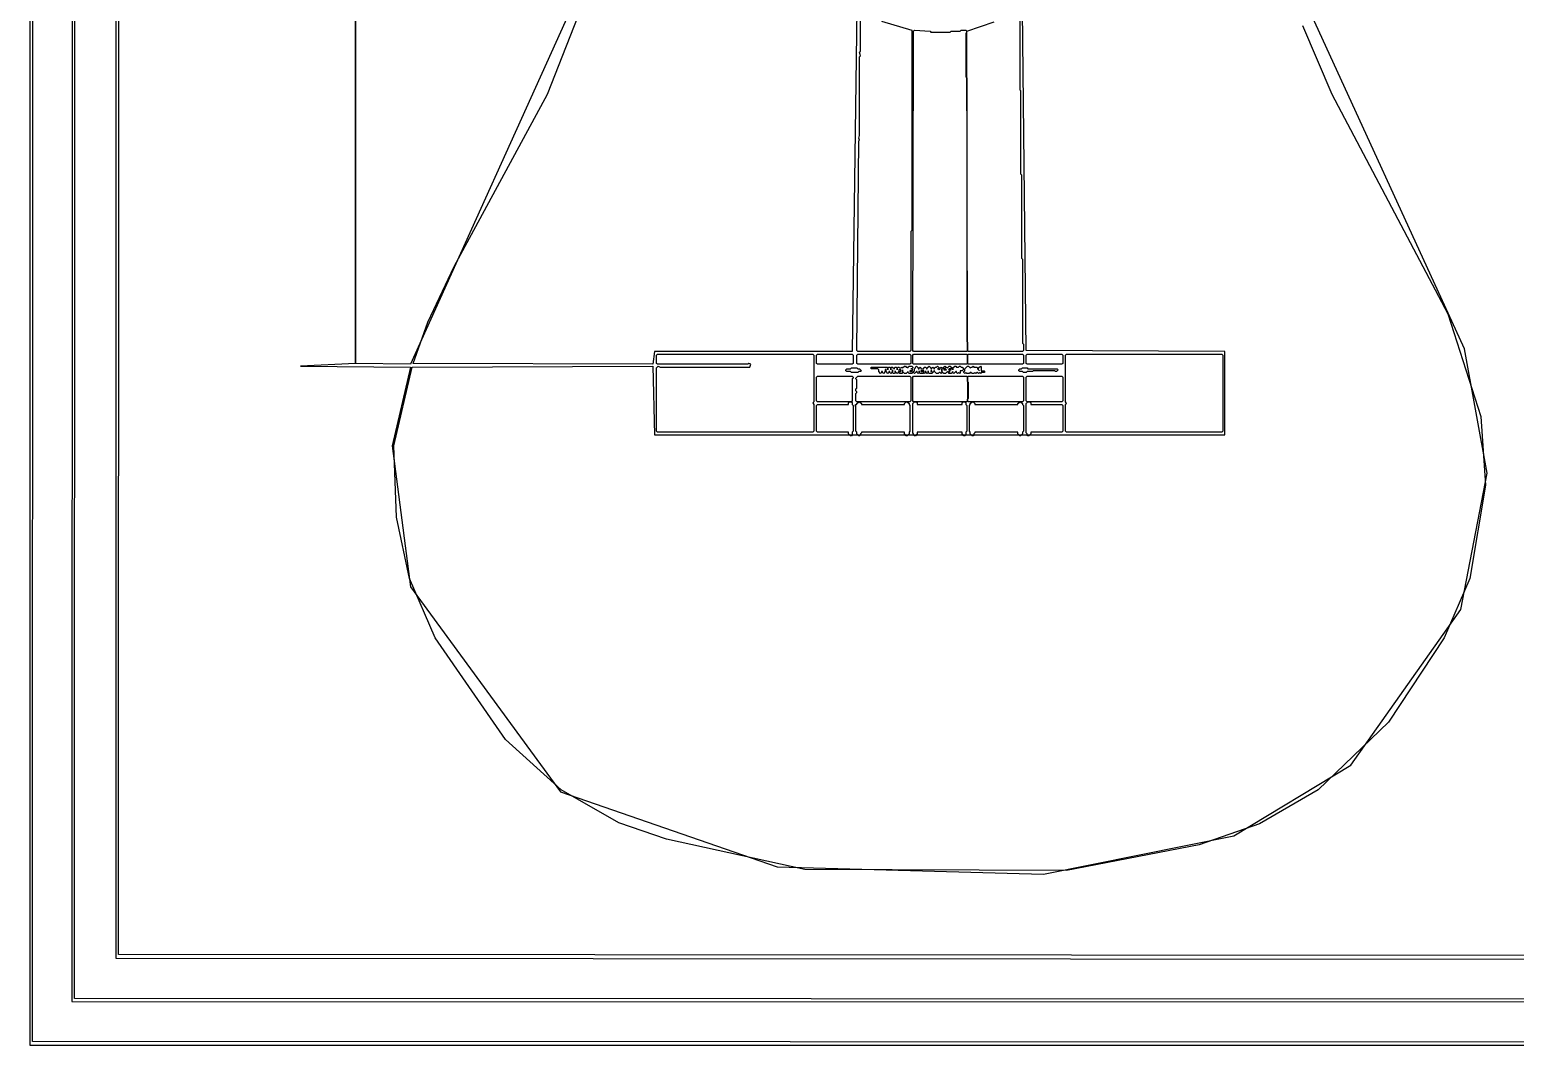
# Model space of a CAD drawing. Extents: x 17 to 323, y -435 to -5.
# Drawn here: x 16.9 to 179.3, y -434.9 to -324 of the extents above; entities that cross this region are included whole.
import ezdxf

# ---------------------------------------------------------------- set-up
doc = ezdxf.new("R2010")
doc.units = 0

msp = doc.modelspace()

# ---------------------------------------------------------------- linework, layer by layer
at = {"layer": 'CONTOURS'}
for p, q in [((17, -4.7), (16.9, -434.9)), ((17.2, -434.5), (17.3, -5)), ((21.6, -9.4), (21.5, -430.1)), ((21.8, -429.8), (21.9, -9.7)), ((26.4, -14.2), (26.3, -425.4)), ((26.6, -425), (26.7, -14.5)), ((52.5, -360.4), (52.5, -95)), ((52.5, -95), (52.5, -360.4)), ((78.3, -316.7), (58.5, -360.5)), ((173.7, -358.8), (154.4, -316.7)), ((73.5, -331), (77.7, -320.3)), ((107.3, -321.7), (106.8, -359.1)), ((107.7, -326.3), (107.7, -322)), ((110, -323), (113.3, -324)), ((125.1, -322), (125.1, -330.5)), ((125.8, -359), (125.4, -321.8)), ((113.3, -324), (113.3, -345.9)), ((113.4, -359), (113.5, -324.1)), ((113.5, -324.1), (113.6, -324)), ((113.6, -324), (115.3, -324.1)), ((115.3, -324.1), (115.4, -324.2)), ((115.4, -324.2), (117.5, -324.2)), ((117.5, -324.2), (117.6, -324.1)), ((117.6, -324.1), (118.6, -324.1)), ((118.6, -324.1), (118.7, -324)), ((118.7, -324), (119.2, -324)), ((119.2, -324), (119.3, -324.1)), ((119.3, -324.1), (119.2, -324.4)), ((119.2, -324.4), (119.2, -329.1)), ((119.3, -324.1), (122.3, -323.1)), ((119.4, -359), (119.3, -324.1)), ((156, -323.5), (159.2, -331)), ((107.6, -326.4), (107.7, -326.3)), ((107.7, -326.8), (107.6, -326.4)), ((107.6, -326.9), (107.7, -326.8)), ((107.6, -335.5), (107.6, -326.9)), ((119.2, -329.1), (119.3, -329.2)), ((119.3, -329.2), (119.3, -358)), ((63.3, -349.8), (73.5, -331)), ((125.1, -330.5), (125.2, -330.6)), ((125.2, -330.6), (125.2, -339.7)), ((159.2, -331), (171.9, -355)), ((107.5, -335.8), (107.6, -335.5)), ((107.6, -336), (107.5, -335.8)), ((107.5, -336.1), (107.6, -336)), ((107.3, -359), (107.5, -336.1)), ((125.2, -339.7), (125.3, -339.8)), ((125.3, -339.8), (125.3, -348.9)), ((113.3, -345.9), (113.2, -346)), ((113.2, -346), (113.2, -359)), ((125.3, -348.9), (125.4, -349)), ((125.4, -349), (125.4, -358.2)), ((60.4, -355.9), (63.3, -349.8)), ((171.9, -355), (175.5, -366.2)), ((58.8, -360.4), (60.4, -355.9)), ((119.3, -358), (119.4, -358.1)), ((119.4, -358.1), (119.4, -359)), ((125.4, -358.2), (125.5, -358.3)), ((125.5, -358.3), (125.5, -359)), ((176.2, -372.4), (173.7, -358.8)), ((52.5, -360.4), (46.5, -360.7)), ((58.5, -360.5), (52.5, -360.4)), ((85, -360.5), (58.8, -360.4)), ((85.2, -359.1), (85, -360.5)), ((106.8, -359.1), (85.2, -359.1)), ((85.4, -359.5), (85.5, -359.4)), ((85.4, -360.4), (85.4, -359.5)), ((85.5, -360.5), (85.4, -360.4)), ((85.5, -359.4), (102.5, -359.4)), ((95.5, -360.4), (95.4, -360.5)), ((95.7, -360.5), (95.5, -360.4)), ((102.5, -359.4), (102.6, -359.5)), ((102.6, -359.5), (102.6, -364.6)), ((102.9, -359.5), (103, -359.4)), ((102.9, -360.4), (102.9, -359.5)), ((103, -360.5), (102.9, -360.4)), ((103, -359.4), (106.8, -359.4)), ((106.8, -359.4), (106.9, -359.5)), ((106.9, -360.4), (106.8, -360.5)), ((106.9, -359.5), (106.9, -360.4)), ((107.4, -359.1), (107.3, -359)), ((107.3, -359.5), (107.4, -359.4)), ((107.3, -360.4), (107.3, -359.5)), ((107.4, -360.5), (107.3, -360.4)), ((113.1, -359.1), (107.4, -359.1)), ((107.4, -359.4), (113.1, -359.4)), ((113.2, -359), (113.1, -359.1)), ((113.1, -359.4), (113.2, -359.5)), ((113.2, -360.4), (113.1, -360.5)), ((113.2, -359.5), (113.2, -360.4)), ((113.5, -359.1), (113.4, -359)), ((113.4, -359.5), (113.5, -359.4)), ((113.4, -360.4), (113.4, -359.5)), ((113.5, -360.5), (113.4, -360.4)), ((119.3, -359.1), (113.5, -359.1)), ((113.5, -359.4), (119.3, -359.4)), ((119.4, -359), (119.3, -359.1)), ((119.3, -359.4), (119.4, -359.5)), ((119.4, -360.4), (119.3, -360.5)), ((119.5, -359.1), (119.4, -359)), ((119.4, -359.5), (119.5, -359.4)), ((119.4, -360.4), (119.4, -359.5)), ((119.4, -359.5), (119.4, -360.4)), ((119.5, -360.5), (119.4, -360.4)), ((125.4, -359.1), (119.5, -359.1)), ((119.5, -359.4), (125.4, -359.4)), ((125.5, -359), (125.4, -359.1)), ((125.4, -359.4), (125.5, -359.5)), ((125.5, -360.4), (125.4, -360.5)), ((125.5, -359.5), (125.5, -360.4)), ((147.5, -359.1), (125.8, -359)), ((125.8, -359.5), (125.9, -359.4)), ((125.8, -360.4), (125.8, -359.5)), ((125.9, -360.5), (125.8, -360.4)), ((125.9, -359.4), (129.7, -359.4)), ((129.7, -359.4), (129.8, -359.5)), ((129.8, -360.4), (129.7, -360.5)), ((129.8, -359.5), (129.8, -360.4)), ((130.1, -359.5), (130.2, -359.4)), ((130.1, -364.6), (130.1, -359.5)), ((130.2, -359.4), (147.2, -359.4)), ((147.2, -359.4), (147.3, -359.5)), ((147.3, -359.5), (147.3, -367.8)), ((147.5, -368.2), (147.5, -359.1)), ((46.5, -360.7), (58.5, -360.8)), ((58.5, -360.8), (56.5, -369.4)), ((56.7, -369.4), (58.7, -360.8)), ((58.7, -360.8), (85, -360.7)), ((85, -360.7), (85.2, -368.2)), ((85.4, -360.9), (85.6, -360.7)), ((85.4, -367.8), (85.4, -360.9)), ((95.4, -360.5), (85.5, -360.5)), ((85.6, -360.7), (85.8, -360.8)), ((85.8, -360.8), (95.6, -360.8)), ((95.6, -360.8), (95.7, -360.5)), ((102.9, -361.9), (103, -361.8)), ((102.9, -364.5), (102.9, -361.9)), ((106.8, -360.5), (103, -360.5)), ((103, -361.8), (106.8, -361.8)), ((106.1, -361.1), (106.2, -361)), ((106.1, -361.2), (106.1, -361.1)), ((106.2, -361.3), (106.1, -361.2)), ((106.2, -361), (106.6, -361)), ((106.6, -361.3), (106.2, -361.3)), ((106.6, -361), (106.7, -360.9)), ((106.7, -361.4), (106.6, -361.3)), ((106.7, -360.9), (107.3, -360.9)), ((107.4, -361.4), (106.7, -361.4)), ((106.8, -361.8), (106.9, -361.9)), ((106.9, -362), (106.8, -362.1)), ((106.9, -361.9), (106.9, -362)), ((107.2, -362), (107.4, -361.8)), ((107.2, -362.1), (107.2, -362)), ((107.3, -360.9), (107.4, -361)), ((113.1, -360.5), (107.4, -360.5)), ((107.4, -361), (107.6, -361)), ((107.5, -361.3), (107.4, -361.4)), ((107.4, -361.8), (113.1, -361.8)), ((107.7, -361.3), (107.5, -361.3)), ((107.6, -361), (107.8, -361.2)), ((107.8, -361.2), (107.7, -361.3)), ((108.8, -360.9), (108.9, -360.8)), ((108.9, -361), (108.8, -360.9)), ((108.9, -360.8), (110.6, -360.8)), ((109.6, -361), (108.9, -361)), ((109.7, -361.1), (109.6, -361)), ((109.7, -361.3), (109.7, -361.1)), ((109.9, -361.5), (109.7, -361.3)), ((110, -361.4), (109.9, -361.5)), ((110.1, -361.3), (110, -361.3)), ((110, -361.3), (110, -361.4)), ((110.1, -361.4), (110.1, -361.3)), ((110.2, -361.5), (110.1, -361.4)), ((110.4, -361.3), (110.2, -361.5)), ((110.5, -361), (110.4, -361.1)), ((110.4, -361.1), (110.4, -361.3)), ((110.5, -361.3), (110.5, -361)), ((110.7, -361.5), (110.5, -361.3)), ((110.6, -360.8), (110.7, -360.9)), ((110.7, -360.9), (110.8, -360.8)), ((110.7, -360.9), (110.7, -361.1)), ((110.7, -361.1), (110.7, -360.9)), ((110.8, -361.4), (110.7, -361.5)), ((110.8, -360.8), (110.9, -360.8)), ((110.9, -361.3), (110.8, -361.3)), ((110.8, -361.3), (110.8, -361.4)), ((110.9, -360.8), (111, -360.9)), ((110.9, -361.4), (110.9, -361.3)), ((111, -361.5), (110.9, -361.4)), ((111, -360.9), (111.1, -360.8)), ((111, -360.9), (111, -361.1)), ((111, -361.1), (111, -360.9)), ((111.2, -361.3), (111, -361.5)), ((111.1, -360.8), (111.2, -360.8)), ((111.2, -360.8), (111.4, -361)), ((111.2, -361.4), (111.2, -361.1)), ((111.2, -361.1), (111.2, -361.3)), ((111.3, -361.5), (111.2, -361.4)), ((111.4, -361.5), (111.3, -361.5)), ((111.4, -360.9), (111.5, -360.8)), ((111.4, -361), (111.4, -360.9)), ((111.5, -361.4), (111.4, -361.5)), ((111.5, -360.8), (111.6, -360.8)), ((111.5, -361.3), (111.5, -361.2)), ((111.5, -361.2), (111.5, -361.4)), ((111.7, -361.5), (111.5, -361.3)), ((111.6, -360.8), (111.7, -360.9)), ((111.7, -360.9), (111.8, -360.8)), ((111.7, -360.9), (111.7, -361.1)), ((111.7, -361.1), (111.7, -360.9)), ((111.9, -361.3), (111.7, -361.5)), ((111.8, -360.8), (111.9, -360.8)), ((111.9, -360.8), (112, -360.9)), ((112.1, -361.1), (111.9, -361.1)), ((111.9, -361.1), (111.9, -361.3)), ((111.9, -361.4), (112, -361.3)), ((112, -361.5), (111.9, -361.4)), ((112, -360.9), (112.1, -360.9)), ((112, -361.3), (112.1, -361.3)), ((112.2, -361.5), (112, -361.5)), ((112.1, -360.9), (112.2, -360.8)), ((112.1, -361.3), (112.1, -361.1)), ((112.2, -360.8), (112.3, -360.9)), ((112.3, -361.4), (112.2, -361.5)), ((112.3, -360.9), (112.5, -360.7)), ((112.3, -361.3), (112.3, -361.1)), ((112.3, -361.1), (112.3, -361.4)), ((112.5, -361.5), (112.3, -361.3)), ((112.5, -360.7), (112.6, -360.7)), ((112.7, -361.5), (112.5, -361.5)), ((112.6, -360.7), (112.7, -360.8)), ((112.7, -360.8), (112.8, -360.8)), ((112.9, -361.3), (112.7, -361.5)), ((112.8, -360.8), (112.9, -360.9)), ((112.9, -360.8), (113, -360.7)), ((112.9, -360.9), (112.9, -360.8)), ((112.9, -361.4), (112.9, -361.3)), ((113, -361.5), (112.9, -361.4)), ((113, -360.7), (113.3, -360.7)), ((113.3, -361.5), (113, -361.5)), ((113.3, -361.2), (113.1, -361.2)), ((113.1, -361.2), (113.1, -361.3)), ((113.1, -361.3), (113.3, -361.3)), ((113.1, -361.8), (113.2, -361.9)), ((113.3, -361), (113.2, -361)), ((113.2, -361), (113.3, -361)), ((113.2, -361.9), (113.2, -364.5)), ((113.3, -360.7), (113.4, -360.8)), ((113.4, -360.9), (113.3, -361)), ((113.3, -361), (113.4, -361.1)), ((113.4, -361.1), (113.3, -361.2)), ((113.3, -361.3), (113.4, -361.4)), ((113.4, -361.4), (113.3, -361.5)), ((113.4, -360.8), (113.4, -360.9)), ((113.4, -361.9), (113.5, -361.8)), ((113.4, -364.5), (113.4, -361.9)), ((119.3, -360.5), (113.5, -360.5)), ((113.5, -361.3), (113.6, -361.2)), ((113.5, -361.4), (113.5, -361.3)), ((113.6, -361.5), (113.5, -361.4)), ((113.5, -361.8), (119.3, -361.8)), ((113.6, -361), (113.7, -360.9)), ((113.6, -361.2), (113.6, -361)), ((113.8, -361.3), (113.6, -361.5)), ((113.7, -360.8), (113.8, -360.7)), ((113.7, -360.9), (113.7, -360.8)), ((113.8, -360.7), (114, -360.9)), ((113.9, -361.3), (113.8, -361.3)), ((113.9, -361.4), (113.9, -361.3)), ((114, -361.5), (113.9, -361.4)), ((114, -360.9), (114, -361)), ((114, -361), (114.1, -361)), ((114.1, -361.4), (114, -361.5)), ((114.1, -360.9), (114.2, -360.8)), ((114.1, -361), (114.1, -360.9)), ((114.1, -361.4), (114.1, -361.2)), ((114.1, -361.2), (114.1, -361.4)), ((114.2, -361.5), (114.1, -361.4)), ((114.2, -360.8), (114.3, -360.9)), ((114.5, -361.5), (114.2, -361.5)), ((114.3, -360.9), (114.3, -361)), ((114.3, -361), (114.6, -361)), ((114.6, -361.2), (114.3, -361.2)), ((114.3, -361.2), (114.3, -361.3)), ((114.3, -361.3), (114.5, -361.3)), ((114.5, -361.3), (114.6, -361.4)), ((114.6, -361.4), (114.5, -361.5)), ((114.6, -360.9), (114.7, -360.8)), ((114.6, -361), (114.6, -360.9)), ((114.6, -361.4), (114.6, -361.2)), ((114.7, -361.5), (114.6, -361.4)), ((114.7, -360.8), (114.8, -360.8)), ((114.8, -361.4), (114.7, -361.5)), ((114.8, -360.8), (114.9, -360.9)), ((114.8, -361.3), (114.8, -361.2)), ((114.8, -361.2), (114.8, -361.4)), ((115, -361.5), (114.8, -361.3)), ((114.9, -360.9), (114.9, -361)), ((114.9, -361), (115, -361)), ((115, -360.9), (115.2, -360.7)), ((115, -361), (115, -360.9)), ((115.1, -361.4), (115, -361.5)), ((115.1, -361.4), (115.1, -361.2)), ((115.1, -361.2), (115.1, -361.4)), ((115.2, -361.5), (115.1, -361.4)), ((115.2, -360.7), (115.4, -360.9)), ((115.5, -361.5), (115.2, -361.5)), ((115.4, -360.9), (115.4, -361)), ((115.4, -361), (115.5, -361)), ((115.5, -361.2), (115.4, -361.2)), ((115.4, -361.2), (115.4, -361.3)), ((115.4, -361.3), (115.5, -361.3)), ((115.5, -360.9), (115.6, -360.8)), ((115.5, -361), (115.5, -360.9)), ((115.5, -361.3), (115.5, -361.2)), ((115.6, -361.4), (115.5, -361.3)), ((115.5, -361.3), (115.6, -361.4)), ((115.6, -361.4), (115.5, -361.5)), ((115.6, -360.8), (115.7, -360.9)), ((115.7, -361.3), (115.6, -361.4)), ((115.7, -360.9), (115.7, -361)), ((115.7, -361), (115.8, -361)), ((115.8, -361.2), (115.7, -361.2)), ((115.7, -361.2), (115.7, -361.3)), ((115.8, -360.9), (115.9, -360.8)), ((115.8, -361), (115.8, -360.9)), ((115.8, -361.3), (115.8, -361.2)), ((116, -361.5), (115.8, -361.3)), ((115.9, -360.8), (116, -360.8)), ((116, -360.8), (116.1, -360.7)), ((116.2, -361.5), (116, -361.5)), ((116.1, -360.7), (116.3, -360.9)), ((116.2, -361), (116.1, -361)), ((116.1, -361), (116.2, -361)), ((116.3, -360.9), (116.2, -361)), ((116.2, -361), (116.3, -361.1)), ((116.3, -361.4), (116.2, -361.5)), ((116.3, -361.1), (116.4, -361)), ((116.4, -361.4), (116.3, -361.4)), ((116.4, -360.9), (116.5, -360.8)), ((116.4, -361), (116.4, -360.9)), ((116.5, -361.5), (116.4, -361.4)), ((116.5, -360.8), (116.6, -360.9)), ((116.6, -361.4), (116.5, -361.5)), ((116.6, -361), (116.7, -360.9)), ((116.6, -360.9), (116.6, -361.4)), ((116.6, -361.3), (116.6, -361)), ((116.8, -361.5), (116.6, -361.3)), ((116.7, -360.9), (116.9, -360.7)), ((116.7, -360.9), (116.8, -361)), ((116.8, -361), (116.7, -360.9)), ((116.8, -361), (116.8, -361.1)), ((117, -361), (116.8, -361)), ((116.8, -361.1), (117.1, -361.1)), ((117, -361.5), (116.8, -361.5)), ((116.9, -360.7), (117, -360.8)), ((117, -360.8), (117.1, -360.8)), ((117.1, -361.1), (117, -361)), ((117.2, -361.3), (117, -361.5)), ((117.1, -360.8), (117.2, -360.9)), ((117.2, -360.9), (117.4, -360.7)), ((117.3, -361.4), (117.2, -361.3)), ((117.4, -361), (117.3, -361.1)), ((117.3, -361.1), (117.6, -361.1)), ((117.3, -361.4), (117.4, -361.3)), ((117.4, -361.3), (117.3, -361.4)), ((117.4, -361.5), (117.3, -361.4)), ((117.4, -360.7), (117.5, -360.7)), ((117.6, -361), (117.4, -361)), ((117.4, -361.3), (117.5, -361.3)), ((117.5, -361.3), (117.4, -361.3)), ((117.6, -361.5), (117.4, -361.5)), ((117.5, -360.7), (117.7, -360.9)), ((117.7, -360.9), (117.6, -361)), ((117.6, -361), (117.7, -360.9)), ((117.6, -361.1), (117.6, -361)), ((117.8, -361.3), (117.6, -361.5)), ((117.7, -360.9), (117.8, -361)), ((117.8, -360.9), (118, -360.7)), ((117.8, -361.1), (117.8, -360.9)), ((117.8, -361), (117.8, -361.1)), ((117.8, -361.4), (117.8, -361.3)), ((117.9, -361.5), (117.8, -361.4)), ((118.1, -361.3), (117.9, -361.5)), ((118, -360.7), (118.1, -360.7)), ((118.1, -360.7), (118.2, -360.8)), ((118.2, -361.3), (118.1, -361.3)), ((118.2, -360.8), (118.4, -360.8)), ((118.2, -361.4), (118.2, -361.3)), ((118.3, -361.5), (118.2, -361.4)), ((118.4, -361.4), (118.3, -361.5)), ((118.4, -360.8), (118.5, -360.7)), ((118.5, -361.5), (118.4, -361.4)), ((118.5, -360.7), (118.6, -360.7)), ((118.6, -361.4), (118.5, -361.5)), ((118.6, -360.7), (118.7, -360.8)), ((118.8, -361.2), (118.6, -361.2)), ((118.6, -361.2), (118.6, -361.4)), ((118.7, -360.8), (118.8, -360.8)), ((118.8, -360.8), (118.9, -360.9)), ((118.9, -361.1), (118.8, -361.2)), ((118.9, -360.9), (118.9, -361.1)), ((119, -361.3), (119.1, -361.2)), ((119, -361.4), (119, -361.3)), ((119.1, -361.5), (119, -361.4)), ((119.1, -361), (119.4, -360.7)), ((119.1, -361.2), (119.1, -361)), ((119.2, -361.4), (119.1, -361.5)), ((119.3, -361.5), (119.2, -361.4)), ((119.6, -361.5), (119.3, -361.5)), ((119.3, -361.8), (119.4, -361.9)), ((119.4, -360.7), (119.5, -360.7)), ((119.4, -361.9), (119.5, -361.8)), ((119.4, -362.4), (119.4, -361.9)), ((119.4, -361.9), (119.4, -364.5)), ((125.4, -360.5), (119.5, -360.5)), ((119.5, -360.7), (119.7, -360.9)), ((119.5, -361.8), (125.4, -361.8)), ((119.7, -361.4), (119.6, -361.5)), ((119.7, -360.9), (119.8, -360.8)), ((119.8, -361.4), (119.7, -361.4)), ((119.8, -360.8), (119.9, -360.8)), ((119.9, -361.5), (119.8, -361.4)), ((119.9, -360.8), (120, -360.7)), ((120.1, -361.5), (119.9, -361.5)), ((120, -360.7), (120.1, -360.8)), ((120.1, -360.8), (120.4, -360.8)), ((120.2, -361.4), (120.1, -361.5)), ((120.3, -361.5), (120.2, -361.4)), ((120.4, -361.4), (120.3, -361.5)), ((120.4, -360.8), (120.5, -360.9)), ((120.5, -361.4), (120.4, -361.4)), ((120.5, -360.9), (120.5, -361)), ((120.5, -361), (120.7, -361.2)), ((120.6, -361.5), (120.5, -361.4)), ((120.6, -360.9), (120.8, -360.7)), ((120.6, -361.1), (120.6, -360.9)), ((120.7, -361.2), (120.6, -361.1)), ((120.7, -361.4), (120.6, -361.5)), ((120.8, -361.5), (120.7, -361.4)), ((120.8, -360.7), (120.9, -360.8)), ((120.9, -361.4), (120.8, -361.5)), ((120.9, -360.8), (120.9, -361.2)), ((120.9, -361.2), (121.2, -361.2)), ((121.2, -361.4), (120.9, -361.4)), ((121.2, -361.2), (121.3, -361.3)), ((121.3, -361.3), (121.2, -361.4)), ((125, -361.1), (125.1, -361)), ((125, -361.2), (125, -361.1)), ((125.1, -361.3), (125, -361.2)), ((125.1, -361), (125.3, -361)), ((125.4, -361.3), (125.1, -361.3)), ((125.3, -361), (125.4, -360.9)), ((125.4, -360.9), (125.9, -360.9)), ((125.5, -361.4), (125.4, -361.3)), ((125.4, -361.8), (125.5, -361.9)), ((125.8, -361.4), (125.5, -361.4)), ((125.5, -361.9), (125.5, -364.5)), ((125.9, -361.3), (125.8, -361.4)), ((125.8, -361.9), (125.9, -361.8)), ((125.8, -364.5), (125.8, -361.9)), ((129.7, -360.5), (125.9, -360.5)), ((125.9, -360.9), (126, -361)), ((126.5, -361.3), (125.9, -361.3)), ((125.9, -361.8), (129.7, -361.8)), ((126, -361), (129.2, -361)), ((126.6, -361.2), (126.5, -361.3)), ((128.9, -361.2), (126.6, -361.2)), ((129, -361.3), (128.9, -361.2)), ((129.1, -361.3), (129, -361.3)), ((129.3, -361.1), (129.1, -361.3)), ((129.2, -361), (129.3, -361.1)), ((129.7, -361.8), (129.8, -361.9)), ((129.8, -361.9), (129.8, -364.5)), ((106.8, -362.1), (106.8, -364.5)), ((107.3, -362.2), (107.2, -362.1)), ((107.2, -363.2), (107.3, -363.1)), ((107.2, -363.4), (107.2, -363.2)), ((107.3, -363.5), (107.2, -363.4)), ((107.2, -363.7), (107.3, -363.6)), ((107.3, -363.1), (107.3, -362.2)), ((107.3, -363.6), (107.3, -363.5)), ((119.5, -362.5), (119.4, -362.4)), ((119.5, -364.2), (119.5, -362.5)), ((102.6, -364.6), (102.5, -364.7)), ((102.5, -364.7), (102.6, -364.9)), ((102.6, -364.9), (102.6, -367.8)), ((103, -364.6), (102.9, -364.5)), ((102.9, -365), (103, -364.9)), ((102.9, -367.8), (102.9, -365)), ((106.7, -364.6), (103, -364.6)), ((103, -364.9), (106.4, -364.9)), ((106.4, -364.7), (106.5, -364.6)), ((106.4, -364.9), (106.4, -364.7)), ((106.5, -364.6), (106.7, -364.6)), ((106.8, -364.5), (106.7, -364.6)), ((106.7, -364.6), (106.8, -364.7)), ((106.8, -364.7), (106.8, -364.9)), ((106.8, -364.9), (106.9, -365)), ((106.9, -365), (106.9, -367.8)), ((107.1, -365), (107.2, -364.9)), ((107.2, -365.1), (107.1, -365)), ((107.2, -364.5), (107.2, -363.7)), ((107.3, -364.6), (107.2, -364.5)), ((107.2, -364.9), (107.3, -364.9)), ((107.2, -367.8), (107.2, -365.1)), ((107.3, -364.8), (107.5, -364.6)), ((113.1, -364.6), (107.3, -364.6)), ((107.3, -364.9), (107.3, -364.8)), ((107.5, -364.6), (107.6, -364.6)), ((107.6, -364.6), (107.8, -364.8)), ((107.8, -364.8), (107.8, -364.9)), ((107.8, -364.9), (112.5, -364.9)), ((112.5, -364.8), (112.7, -364.6)), ((112.5, -364.9), (112.5, -364.8)), ((112.7, -364.6), (112.8, -364.6)), ((112.8, -364.6), (113, -364.8)), ((113, -364.8), (113, -364.9)), ((113, -364.9), (113.1, -365)), ((113.2, -364.5), (113.1, -364.6)), ((113.1, -365), (113.1, -367.8)), ((113.5, -364.6), (113.4, -364.5)), ((113.4, -364.8), (113.6, -364.6)), ((113.4, -368), (113.4, -364.8)), ((119.3, -364.6), (113.5, -364.6)), ((113.6, -364.6), (113.8, -364.6)), ((113.8, -364.6), (113.9, -364.7)), ((113.9, -364.7), (113.9, -364.9)), ((113.9, -364.9), (118.8, -364.9)), ((118.8, -364.7), (118.9, -364.6)), ((118.8, -364.9), (118.8, -364.7)), ((118.9, -364.6), (119.1, -364.6)), ((119.1, -364.6), (119.2, -364.7)), ((119.2, -364.7), (119.2, -364.9)), ((119.2, -364.9), (119.3, -365)), ((119.4, -364.5), (119.3, -364.6)), ((119.3, -365), (119.3, -367.8)), ((119.4, -364.3), (119.5, -364.2)), ((119.4, -364.5), (119.4, -364.3)), ((119.5, -364.6), (119.4, -364.5)), ((125.4, -364.6), (119.5, -364.6)), ((119.6, -365), (119.7, -364.9)), ((119.6, -367.8), (119.6, -365)), ((119.7, -364.8), (119.9, -364.6)), ((119.7, -364.9), (119.7, -364.8)), ((119.9, -364.6), (120, -364.6)), ((120, -364.6), (120.2, -364.8)), ((120.2, -364.8), (120.2, -364.9)), ((120.2, -364.9), (124.9, -364.9)), ((124.9, -364.8), (125.1, -364.6)), ((124.9, -364.9), (124.9, -364.8)), ((125.1, -364.6), (125.2, -364.6)), ((125.2, -364.6), (125.4, -364.8)), ((125.5, -364.5), (125.4, -364.6)), ((125.4, -364.8), (125.4, -364.9)), ((125.4, -364.9), (125.5, -365)), ((125.5, -365), (125.5, -367.8)), ((125.9, -364.6), (125.8, -364.5)), ((125.8, -364.8), (126, -364.6)), ((125.8, -368), (125.8, -364.8)), ((129.7, -364.6), (125.9, -364.6)), ((126, -364.6), (126.2, -364.6)), ((126.2, -364.6), (126.3, -364.7)), ((126.3, -364.7), (126.3, -364.9)), ((126.3, -364.9), (129.7, -364.9)), ((129.8, -364.5), (129.7, -364.6)), ((129.7, -364.9), (129.8, -365)), ((129.8, -365), (129.8, -367.8)), ((130.2, -364.8), (130.1, -364.6)), ((130.1, -364.9), (130.2, -364.8)), ((130.1, -367.8), (130.1, -364.9)), ((175.5, -366.2), (176, -373.7)), ((85.2, -368.2), (147.5, -368.2)), ((85.5, -367.9), (85.4, -367.8)), ((102.5, -367.9), (85.5, -367.9)), ((102.6, -367.8), (102.5, -367.9)), ((103, -367.9), (102.9, -367.8)), ((106.4, -367.9), (103, -367.9)), ((106.4, -368.1), (106.4, -367.9)), ((106.6, -368.3), (106.4, -368.1)), ((106.7, -368.3), (106.6, -368.3)), ((106.8, -368.2), (106.7, -368.3)), ((106.9, -367.8), (106.8, -367.9)), ((106.8, -367.9), (106.8, -368.2)), ((107.3, -367.9), (107.2, -367.8)), ((107.3, -368.1), (107.3, -367.9)), ((107.5, -368.3), (107.3, -368.1)), ((107.6, -368.3), (107.5, -368.3)), ((107.7, -368.2), (107.6, -368.3)), ((107.8, -368), (107.7, -368.1)), ((107.7, -368.1), (107.7, -368.2)), ((112.5, -367.9), (107.8, -367.9)), ((107.8, -367.9), (107.8, -368)), ((112.5, -368.1), (112.5, -367.9)), ((112.7, -368.3), (112.5, -368.1)), ((112.8, -368.3), (112.7, -368.3)), ((113, -368.1), (112.8, -368.3)), ((113.1, -367.8), (113, -367.9)), ((113, -367.9), (113, -368.1)), ((113.5, -368.1), (113.4, -368)), ((113.5, -368.2), (113.5, -368.1)), ((113.6, -368.3), (113.5, -368.2)), ((113.7, -368.3), (113.6, -368.3)), ((113.9, -368.1), (113.7, -368.3)), ((118.8, -367.9), (113.9, -367.9)), ((113.9, -367.9), (113.9, -368.1)), ((118.8, -368.1), (118.8, -367.9)), ((119, -368.3), (118.8, -368.1)), ((119.1, -368.3), (119, -368.3)), ((119.2, -368.2), (119.1, -368.3)), ((119.3, -367.8), (119.2, -367.9)), ((119.2, -367.9), (119.2, -368.2)), ((119.7, -367.9), (119.6, -367.8)), ((119.7, -368.1), (119.7, -367.9)), ((119.9, -368.3), (119.7, -368.1)), ((120, -368.3), (119.9, -368.3)), ((120.1, -368.2), (120, -368.3)), ((120.2, -368), (120.1, -368.1)), ((120.1, -368.1), (120.1, -368.2)), ((124.9, -367.9), (120.2, -367.9)), ((120.2, -367.9), (120.2, -368)), ((124.9, -368.1), (124.9, -367.9)), ((125.1, -368.3), (124.9, -368.1)), ((125.2, -368.3), (125.1, -368.3)), ((125.4, -368.1), (125.2, -368.3)), ((125.5, -367.8), (125.4, -367.9)), ((125.4, -367.9), (125.4, -368.1)), ((125.9, -368.1), (125.8, -368)), ((125.9, -368.2), (125.9, -368.1)), ((126, -368.3), (125.9, -368.2)), ((126.1, -368.3), (126, -368.3)), ((126.3, -368.1), (126.1, -368.3)), ((129.7, -367.9), (126.3, -367.9)), ((126.3, -367.9), (126.3, -368.1)), ((129.8, -367.8), (129.7, -367.9)), ((130.2, -367.9), (130.1, -367.8)), ((147.2, -367.9), (130.2, -367.9)), ((147.3, -367.8), (147.2, -367.9)), ((56.5, -369.4), (58.5, -384.8)), ((57, -377.2), (56.7, -369.4)), ((173.3, -387.3), (176.2, -372.4)), ((176, -373.7), (174.3, -383.9)), ((58.4, -383.9), (57, -377.2)), ((61.2, -390.4), (58.4, -383.9)), ((174.3, -383.9), (171.5, -390.4)), ((58.5, -384.8), (74.9, -407.2)), ((161.3, -404.3), (173.3, -387.3)), ((68.9, -401.5), (61.2, -390.4)), ((171.5, -390.4), (165.4, -399.6)), ((165.4, -399.6), (157.7, -407)), ((75, -407), (68.9, -401.5)), ((148.5, -412), (161.3, -404.3)), ((74.9, -407.2), (98.6, -415.4)), ((81.3, -410.6), (75, -407)), ((157.7, -407), (151.3, -410.7)), ((86.5, -412.4), (81.3, -410.6)), ((151.3, -410.7), (144.7, -413)), ((127.7, -416.2), (148.5, -412)), ((101.6, -415.7), (86.5, -412.4)), ((144.7, -413), (130.2, -415.8)), ((98.6, -415.4), (127.7, -416.2)), ((130.2, -415.8), (101.6, -415.7)), ((206, -425.1), (26.6, -425)), ((26.3, -425.4), (313.2, -425.6)), ((21.5, -430.1), (318.1, -430.2)), ((317.7, -429.9), (21.8, -429.8)), ((16.9, -434.9), (322.7, -434.9)), ((322.4, -434.6), (17.2, -434.5))]:
    msp.add_line(p, q, dxfattribs=at)

doc.saveas('drawing.dxf')
